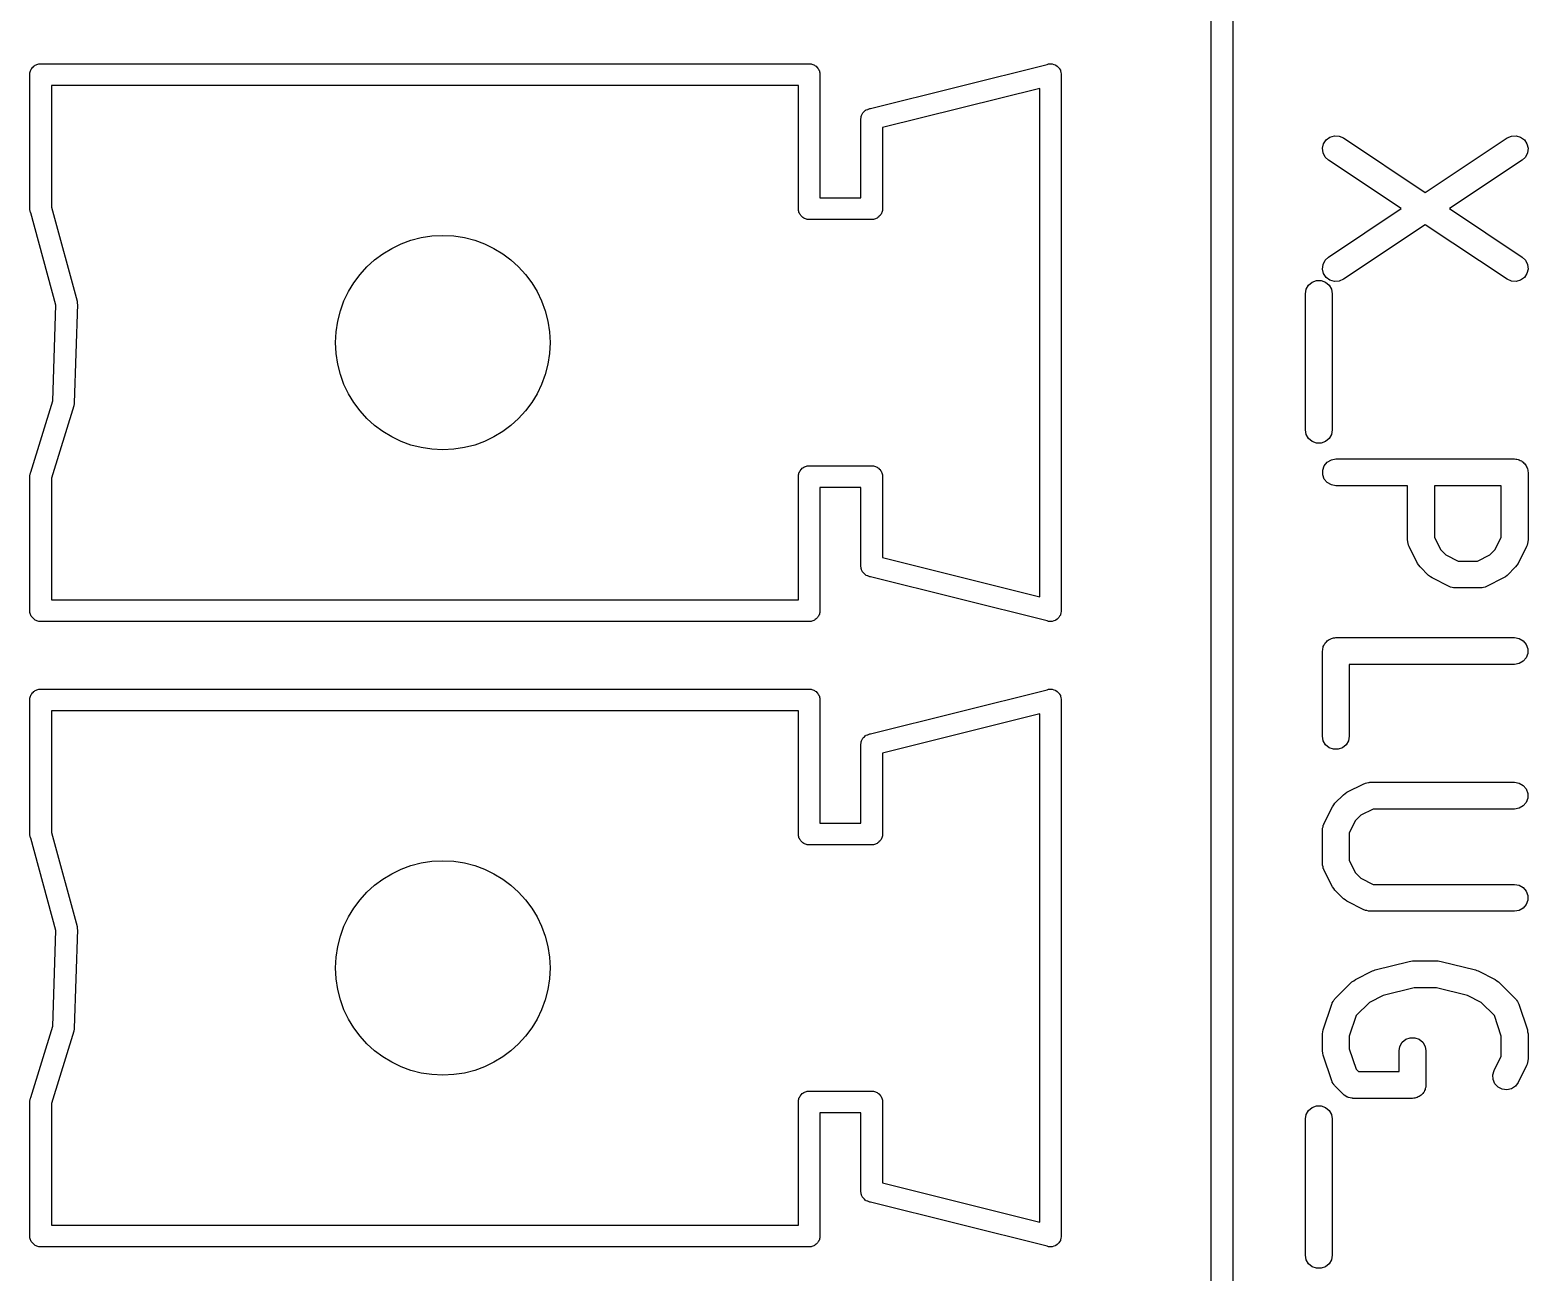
# Model space of a CAD drawing. Extents: x 84 to 159, y -171 to -32.
# Drawn here: x 89.26 to 97.64, y -57.41 to -50.46 of the extents above; entities that cross this region are included whole.
import ezdxf

# ---------------------------------------------------------------- set-up
doc = ezdxf.new("R2010")
doc.units = 0
doc.header["$MEASUREMENT"] = 0
doc.layers.add('BLACK', color=7, linetype='CONTINUOUS')

msp = doc.modelspace()

# ---------------------------------------------------------------- linework, layer by layer
at = {"layer": 'BLACK', "linetype": 'CONTINUOUS'}
for p, q in [((95.987, -42.6468), (95.987, -72.2772)), ((95.867, -72.212), (95.867, -42.712)), ((89.257, -50.7014), (89.2588, -50.6964)), ((89.257, -50.7068), (89.257, -50.7014)), ((89.257, -51.4672), (89.257, -50.7068)), ((89.2588, -50.6964), (89.2597, -50.6912)), ((89.2597, -50.6912), (89.2624, -50.6866)), ((89.2624, -50.6866), (89.2642, -50.6815)), ((89.2642, -50.6815), (89.2677, -50.6774)), ((89.2677, -50.6774), (89.2703, -50.6728)), ((89.2703, -50.6728), (89.2744, -50.6694)), ((89.2744, -50.6694), (89.2778, -50.6653)), ((89.2778, -50.6653), (89.2825, -50.6627)), ((89.2825, -50.6627), (89.2865, -50.6592)), ((89.2865, -50.6592), (89.2915, -50.6574)), ((89.2915, -50.6574), (89.2962, -50.6547)), ((89.2962, -50.6547), (89.3014, -50.6538)), ((89.3014, -50.6538), (89.3064, -50.652)), ((89.3064, -50.652), (89.3117, -50.652)), ((89.3117, -50.652), (89.3118, -50.652)), ((89.3118, -50.652), (93.6222, -50.652)), ((93.6222, -50.652), (93.6223, -50.652)), ((93.6223, -50.652), (93.6276, -50.652)), ((93.6276, -50.652), (93.6326, -50.6538)), ((93.6326, -50.6538), (93.6378, -50.6547)), ((93.6378, -50.6547), (93.6425, -50.6574)), ((93.6425, -50.6574), (93.6475, -50.6592)), ((93.6475, -50.6592), (93.6515, -50.6627)), ((93.6515, -50.6627), (93.6562, -50.6653)), ((93.6562, -50.6653), (93.6596, -50.6694)), ((93.6596, -50.6694), (93.6637, -50.6728)), ((93.6637, -50.6728), (93.6663, -50.6775)), ((93.6663, -50.6775), (93.6698, -50.6815)), ((93.6698, -50.6815), (93.6716, -50.6865)), ((93.6716, -50.6865), (93.6743, -50.6912)), ((93.6743, -50.6912), (93.6752, -50.6964)), ((93.6752, -50.6964), (93.677, -50.7014)), ((93.677, -50.7014), (93.677, -50.7067)), ((93.677, -50.7067), (93.677, -50.7068)), ((93.677, -50.7068), (93.677, -51.402)), ((93.9596, -50.902), (94.9494, -50.6546)), ((94.9494, -50.6546), (94.9564, -50.652)), ((94.9564, -50.652), (94.9649, -50.652)), ((94.9649, -50.652), (94.9733, -50.6514)), ((94.9733, -50.6514), (94.9754, -50.652)), ((94.9754, -50.652), (94.9776, -50.652)), ((94.9776, -50.652), (94.9855, -50.6549)), ((94.9855, -50.6549), (94.9937, -50.6572)), ((94.9937, -50.6572), (94.9954, -50.6585)), ((94.9954, -50.6585), (94.9975, -50.6592)), ((94.9975, -50.6592), (95.004, -50.6647)), ((95.004, -50.6647), (95.0108, -50.6697)), ((95.0108, -50.6697), (95.012, -50.6714)), ((95.012, -50.6714), (95.0137, -50.6728)), ((95.0137, -50.6728), (95.0179, -50.6802)), ((95.0179, -50.6802), (95.0226, -50.6872)), ((95.0226, -50.6872), (95.0232, -50.6893)), ((95.0232, -50.6893), (95.0243, -50.6912)), ((95.0243, -50.6912), (95.0257, -50.6995)), ((95.0257, -50.6995), (95.0278, -50.7077)), ((95.0278, -50.7077), (95.027, -50.7151)), ((89.377, -50.772), (89.377, -51.454)), ((93.557, -50.772), (89.377, -50.772)), ((93.557, -51.4514), (93.557, -50.772)), ((94.907, -50.7888), (94.027, -51.0088)), ((94.907, -53.6352), (94.907, -50.7888)), ((95.027, -50.7151), (95.027, -53.7089)), ((93.9062, -50.9663), (93.907, -50.9589)), ((93.907, -50.9568), (93.9075, -50.9537)), ((93.907, -50.9589), (93.907, -50.9568)), ((93.9075, -50.9537), (93.9084, -50.9452)), ((93.9084, -50.9452), (93.9094, -50.9433)), ((93.9094, -50.9433), (93.9098, -50.9412)), ((93.9098, -50.9412), (93.914, -50.9338)), ((93.914, -50.9338), (93.9177, -50.9262)), ((93.9177, -50.9262), (93.9192, -50.9247)), ((93.9192, -50.9247), (93.9203, -50.9228)), ((93.9203, -50.9228), (93.9268, -50.9174)), ((93.9268, -50.9174), (93.9329, -50.9115)), ((93.9329, -50.9115), (93.9349, -50.9106)), ((93.9349, -50.9106), (93.9365, -50.9092)), ((93.9365, -50.9092), (93.9445, -50.9063)), ((93.9445, -50.9063), (93.9474, -50.9051)), ((93.9474, -50.9051), (93.9494, -50.9045)), ((93.9494, -50.9045), (93.9564, -50.902)), ((93.9564, -50.902), (93.9596, -50.902)), ((93.907, -50.9694), (93.9062, -50.9663)), ((93.907, -51.402), (93.907, -50.9694)), ((94.027, -51.0088), (94.027, -51.4672)), ((96.4898, -51.1238), (96.4959, -51.0985)), ((96.4926, -51.1497), (96.4898, -51.1238)), ((96.4959, -51.0985), (96.5104, -51.0769)), ((96.5104, -51.0769), (96.5314, -51.0614)), ((96.5314, -51.0614), (96.5564, -51.0541)), ((96.5564, -51.0541), (96.5824, -51.0558)), ((96.5824, -51.0558), (96.6062, -51.0663)), ((96.6062, -51.0663), (97.0646, -51.3719)), ((97.0646, -51.3719), (97.523, -51.0663)), ((97.523, -51.0663), (97.5469, -51.0558)), ((97.5469, -51.0558), (97.5729, -51.0541)), ((97.5729, -51.0541), (97.5979, -51.0614)), ((97.5979, -51.0614), (97.6189, -51.0769)), ((97.6189, -51.0769), (97.6333, -51.0985)), ((97.6333, -51.0985), (97.6395, -51.1238)), ((97.6395, -51.1238), (97.6366, -51.1497)), ((96.5042, -51.1731), (96.4926, -51.1497)), ((96.523, -51.1911), (96.5042, -51.1731)), ((96.9294, -51.462), (96.523, -51.1911)), ((97.6062, -51.1911), (97.1998, -51.462)), ((97.6251, -51.1731), (97.6062, -51.1911)), ((97.6366, -51.1497), (97.6251, -51.1731)), ((89.2597, -51.4828), (89.257, -51.4672)), ((89.377, -51.454), (89.5203, -51.9792)), ((93.557, -51.4726), (93.557, -51.4514)), ((93.677, -51.402), (93.907, -51.402)), ((94.027, -51.4672), (94.027, -51.4673)), ((94.027, -51.4673), (94.027, -51.4726)), ((96.523, -51.7329), (96.9294, -51.462)), ((97.1998, -51.462), (97.6062, -51.7329)), ((89.2612, -51.4853), (89.2597, -51.4828)), ((89.4021, -52.0021), (89.2612, -51.4853)), ((93.5588, -51.4776), (93.557, -51.4726)), ((93.5597, -51.4828), (93.5588, -51.4776)), ((93.5624, -51.4874), (93.5597, -51.4828)), ((93.5642, -51.4925), (93.5624, -51.4874)), ((93.5677, -51.4965), (93.5642, -51.4925)), ((93.5703, -51.5012), (93.5677, -51.4965)), ((93.5744, -51.5046), (93.5703, -51.5012)), ((93.5778, -51.5087), (93.5744, -51.5046)), ((93.5825, -51.5113), (93.5778, -51.5087)), ((93.5865, -51.5148), (93.5825, -51.5113)), ((93.5915, -51.5166), (93.5865, -51.5148)), ((93.5962, -51.5193), (93.5915, -51.5166)), ((93.6014, -51.5202), (93.5962, -51.5193)), ((93.6064, -51.522), (93.6014, -51.5202)), ((93.6117, -51.522), (93.6064, -51.522)), ((93.6118, -51.522), (93.6117, -51.522)), ((93.9722, -51.522), (93.6118, -51.522)), ((93.9723, -51.522), (93.9722, -51.522)), ((93.9776, -51.522), (93.9723, -51.522)), ((93.9826, -51.5202), (93.9776, -51.522)), ((93.9878, -51.5193), (93.9826, -51.5202)), ((93.9925, -51.5166), (93.9878, -51.5193)), ((93.9975, -51.5148), (93.9925, -51.5166)), ((94.0015, -51.5113), (93.9975, -51.5148)), ((94.0062, -51.5087), (94.0015, -51.5113)), ((94.0096, -51.5046), (94.0062, -51.5087)), ((94.0137, -51.5012), (94.0096, -51.5046)), ((94.0163, -51.4965), (94.0137, -51.5012)), ((94.0198, -51.4925), (94.0163, -51.4965)), ((94.0216, -51.4875), (94.0198, -51.4925)), ((94.0243, -51.4828), (94.0216, -51.4875)), ((94.0252, -51.4776), (94.0243, -51.4828)), ((94.027, -51.4726), (94.0252, -51.4776)), ((97.0646, -51.5521), (96.6062, -51.8577)), ((97.523, -51.8577), (97.0646, -51.5521)), ((96.4898, -51.8002), (96.4926, -51.7743)), ((96.4959, -51.8255), (96.4898, -51.8002)), ((96.4926, -51.7743), (96.5042, -51.7509)), ((96.5042, -51.7509), (96.523, -51.7329)), ((97.6062, -51.7329), (97.6251, -51.7509)), ((97.6251, -51.7509), (97.6366, -51.7743)), ((97.6395, -51.8002), (97.6333, -51.8255)), ((97.6366, -51.7743), (97.6395, -51.8002)), ((96.4119, -51.89), (96.4319, -51.8732)), ((96.4319, -51.8732), (96.4564, -51.8643)), ((96.4564, -51.8643), (96.4824, -51.8643)), ((96.4824, -51.8643), (96.5069, -51.8732)), ((96.5104, -51.8471), (96.4959, -51.8255)), ((96.5069, -51.8732), (96.5268, -51.89)), ((96.5314, -51.8626), (96.5104, -51.8471)), ((96.5564, -51.8699), (96.5314, -51.8626)), ((96.5824, -51.8682), (96.5564, -51.8699)), ((96.6062, -51.8577), (96.5824, -51.8682)), ((97.5469, -51.8682), (97.523, -51.8577)), ((97.5729, -51.8699), (97.5469, -51.8682)), ((97.5979, -51.8626), (97.5729, -51.8699)), ((97.6189, -51.8471), (97.5979, -51.8626)), ((97.6333, -51.8255), (97.6189, -51.8471)), ((96.3944, -51.9382), (96.3989, -51.9125)), ((96.3944, -52.7001), (96.3944, -51.9382)), ((96.3989, -51.9125), (96.4119, -51.89)), ((96.5268, -51.89), (96.5399, -51.9125)), ((96.5399, -51.9125), (96.5444, -51.9382)), ((96.5444, -51.9382), (96.5444, -52.7001)), ((89.3849, -52.5373), (89.4021, -52.0021)), ((89.5223, -51.997), (89.5046, -52.5492)), ((89.5203, -51.9792), (89.522, -51.9885)), ((89.522, -51.9885), (89.5219, -51.9927)), ((89.5219, -51.9927), (89.5223, -51.997)), ((89.2617, -52.9377), (89.3849, -52.5373)), ((89.5035, -52.5585), (89.5024, -52.5616)), ((89.5046, -52.5492), (89.5035, -52.5585)), ((89.5019, -52.5649), (89.377, -52.9712)), ((89.5024, -52.5616), (89.5019, -52.5649)), ((96.3989, -52.7257), (96.3944, -52.7001)), ((96.4119, -52.7483), (96.3989, -52.7257)), ((96.5399, -52.7257), (96.5268, -52.7483)), ((96.5444, -52.7001), (96.5399, -52.7257)), ((96.4319, -52.765), (96.4119, -52.7483)), ((96.4564, -52.774), (96.4319, -52.765)), ((96.4824, -52.774), (96.4564, -52.774)), ((96.5069, -52.765), (96.4824, -52.774)), ((96.5268, -52.7483), (96.5069, -52.765)), ((96.4997, -52.9007), (96.5164, -52.8807)), ((96.5164, -52.8807), (96.539, -52.8677)), ((96.539, -52.8677), (96.5646, -52.8632)), ((96.5646, -52.8632), (97.5646, -52.8632)), ((97.5646, -52.8632), (97.5711, -52.8643)), ((97.5711, -52.8643), (97.5776, -52.8643)), ((97.5776, -52.8643), (97.5838, -52.8666)), ((97.5838, -52.8666), (97.5903, -52.8677)), ((97.5903, -52.8677), (97.596, -52.871)), ((97.596, -52.871), (97.6021, -52.8732)), ((97.6021, -52.8732), (97.6071, -52.8775)), ((97.6071, -52.8775), (97.6128, -52.8807)), ((97.6128, -52.8807), (97.617, -52.8858)), ((97.617, -52.8858), (97.6221, -52.89)), ((97.6221, -52.89), (97.6254, -52.8957)), ((89.257, -52.9568), (89.2597, -52.9412)), ((89.257, -53.7172), (89.257, -52.9568)), ((89.2597, -52.9412), (89.2617, -52.9377)), ((89.377, -52.9712), (89.377, -53.652)), ((93.557, -52.9514), (93.5588, -52.9464)), ((93.557, -52.9567), (93.557, -52.9514)), ((93.557, -52.9568), (93.557, -52.9567)), ((93.557, -53.652), (93.557, -52.9568)), ((93.5588, -52.9464), (93.5597, -52.9412)), ((93.5597, -52.9412), (93.5624, -52.9365)), ((93.5624, -52.9365), (93.5642, -52.9315)), ((93.5642, -52.9315), (93.5677, -52.9275)), ((93.5677, -52.9275), (93.5703, -52.9228)), ((93.5703, -52.9228), (93.5744, -52.9194)), ((93.5744, -52.9194), (93.5778, -52.9153)), ((93.5778, -52.9153), (93.5825, -52.9127)), ((93.5825, -52.9127), (93.5865, -52.9092)), ((93.5865, -52.9092), (93.5915, -52.9074)), ((93.5915, -52.9074), (93.5962, -52.9047)), ((93.5962, -52.9047), (93.6014, -52.9038)), ((93.6014, -52.9038), (93.6064, -52.902)), ((93.6064, -52.902), (93.6117, -52.902)), ((93.6117, -52.902), (93.6118, -52.902)), ((93.6118, -52.902), (93.9722, -52.902)), ((93.9722, -52.902), (93.9723, -52.902)), ((93.9723, -52.902), (93.9776, -52.902)), ((93.9776, -52.902), (93.9826, -52.9038)), ((93.9826, -52.9038), (93.9878, -52.9047)), ((93.9878, -52.9047), (93.9925, -52.9074)), ((93.9925, -52.9074), (93.9975, -52.9092)), ((93.9975, -52.9092), (94.0015, -52.9127)), ((94.0015, -52.9127), (94.0062, -52.9153)), ((94.0062, -52.9153), (94.0096, -52.9194)), ((94.0096, -52.9194), (94.0137, -52.9228)), ((94.0137, -52.9228), (94.0163, -52.9275)), ((94.0163, -52.9275), (94.0198, -52.9315)), ((94.0198, -52.9315), (94.0216, -52.9365)), ((94.0216, -52.9365), (94.0243, -52.9412)), ((94.0243, -52.9412), (94.0252, -52.9464)), ((94.0252, -52.9464), (94.027, -52.9514)), ((94.027, -52.9514), (94.027, -52.9567)), ((94.027, -52.9567), (94.027, -52.9568)), ((94.027, -52.9568), (94.027, -53.4152)), ((96.4908, -52.9252), (96.4997, -52.9007)), ((96.4908, -52.9512), (96.4908, -52.9252)), ((96.4997, -52.9757), (96.4908, -52.9512)), ((96.5164, -52.9956), (96.4997, -52.9757)), ((97.6254, -52.8957), (97.6296, -52.9007)), ((97.6296, -52.9007), (97.6318, -52.9069)), ((97.6318, -52.9069), (97.6351, -52.9125)), ((97.6351, -52.9125), (97.6362, -52.919)), ((97.6362, -52.919), (97.6385, -52.9252)), ((97.6385, -52.9252), (97.6385, -52.9317)), ((97.6385, -52.9317), (97.6396, -52.9382)), ((97.6396, -52.9382), (97.6396, -53.3191)), ((93.907, -53.022), (93.677, -53.022)), ((93.677, -53.022), (93.677, -53.7172)), ((93.907, -53.4546), (93.907, -53.022)), ((96.539, -53.0087), (96.5164, -52.9956)), ((96.5646, -53.0132), (96.539, -53.0087)), ((96.9658, -53.0132), (96.5646, -53.0132)), ((96.9658, -53.3191), (96.9658, -53.0132)), ((97.1158, -53.0132), (97.1158, -53.3014)), ((97.4896, -53.0132), (97.1158, -53.0132)), ((97.4896, -53.3014), (97.4896, -53.0132)), ((97.1158, -53.3014), (97.1501, -53.37)), ((97.4554, -53.37), (97.4896, -53.3014)), ((96.9666, -53.3234), (96.9658, -53.3191)), ((96.9663, -53.3277), (96.9666, -53.3234)), ((96.9688, -53.3361), (96.9663, -53.3277)), ((96.9703, -53.3448), (96.9688, -53.3361)), ((96.9725, -53.3485), (96.9703, -53.3448)), ((96.9737, -53.3527), (96.9725, -53.3485)), ((97.0213, -53.4479), (96.9737, -53.3527)), ((97.1501, -53.37), (97.1805, -53.4004)), ((97.425, -53.4004), (97.4554, -53.37)), ((97.6317, -53.3527), (97.5841, -53.4479)), ((97.6329, -53.3485), (97.6317, -53.3527)), ((97.6351, -53.3448), (97.6329, -53.3485)), ((97.6366, -53.3361), (97.6351, -53.3448)), ((97.6391, -53.3277), (97.6366, -53.3361)), ((97.6396, -53.3191), (97.6389, -53.3234)), ((97.6389, -53.3234), (97.6391, -53.3277)), ((93.9062, -53.4577), (93.907, -53.4546)), ((93.907, -53.4651), (93.9062, -53.4577)), ((93.907, -53.4672), (93.907, -53.4651)), ((93.9075, -53.4703), (93.907, -53.4672)), ((93.9084, -53.4788), (93.9075, -53.4703)), ((93.9094, -53.4807), (93.9084, -53.4788)), ((93.9097, -53.4828), (93.9094, -53.4807)), ((94.027, -53.4152), (94.907, -53.6352)), ((97.0285, -53.4576), (97.0213, -53.4479)), ((97.0354, -53.4674), (97.0285, -53.4576)), ((97.083, -53.515), (97.0354, -53.4674)), ((97.1805, -53.4004), (97.249, -53.4346)), ((97.249, -53.4346), (97.3564, -53.4346)), ((97.3564, -53.4346), (97.425, -53.4004)), ((97.57, -53.4674), (97.5224, -53.515)), ((97.5769, -53.4576), (97.57, -53.4674)), ((97.5841, -53.4479), (97.5769, -53.4576)), ((93.914, -53.4902), (93.9097, -53.4828)), ((93.9177, -53.4978), (93.914, -53.4902)), ((93.9192, -53.4993), (93.9177, -53.4978)), ((93.9203, -53.5012), (93.9192, -53.4993)), ((93.9268, -53.5066), (93.9203, -53.5012)), ((93.9329, -53.5125), (93.9268, -53.5066)), ((93.9349, -53.5134), (93.9329, -53.5125)), ((93.9365, -53.5148), (93.9349, -53.5134)), ((93.9445, -53.5177), (93.9365, -53.5148)), ((93.9474, -53.5189), (93.9445, -53.5177)), ((93.9494, -53.5195), (93.9474, -53.5189)), ((93.9564, -53.522), (93.9494, -53.5195)), ((93.9596, -53.522), (93.9564, -53.522)), ((94.9494, -53.7695), (93.9596, -53.522)), ((97.0929, -53.5219), (97.083, -53.515)), ((97.1025, -53.5291), (97.0929, -53.5219)), ((97.1977, -53.5767), (97.1025, -53.5291)), ((97.5029, -53.5291), (97.4077, -53.5767)), ((97.5126, -53.5219), (97.5029, -53.5291)), ((97.5224, -53.515), (97.5126, -53.5219)), ((97.2019, -53.5779), (97.1977, -53.5767)), ((97.2056, -53.5801), (97.2019, -53.5779)), ((97.2143, -53.5816), (97.2056, -53.5801)), ((97.2227, -53.5841), (97.2143, -53.5816)), ((97.227, -53.5839), (97.2227, -53.5841)), ((97.2313, -53.5846), (97.227, -53.5839)), ((97.3741, -53.5846), (97.2313, -53.5846)), ((97.3784, -53.5839), (97.3741, -53.5846)), ((97.3827, -53.5841), (97.3784, -53.5839)), ((97.3911, -53.5816), (97.3827, -53.5841)), ((97.3998, -53.5801), (97.3911, -53.5816)), ((97.4035, -53.5779), (97.3998, -53.5801)), ((97.4077, -53.5767), (97.4035, -53.5779)), ((89.257, -53.7173), (89.257, -53.7172)), ((89.257, -53.7226), (89.257, -53.7173)), ((89.2588, -53.7276), (89.257, -53.7226)), ((89.2597, -53.7328), (89.2588, -53.7276)), ((89.377, -53.652), (93.557, -53.652)), ((93.6752, -53.7276), (93.6743, -53.7328)), ((93.677, -53.7226), (93.6752, -53.7276)), ((93.677, -53.7172), (93.677, -53.7173)), ((93.677, -53.7173), (93.677, -53.7226)), ((95.0257, -53.7245), (95.0243, -53.7328)), ((95.0278, -53.7163), (95.0257, -53.7245)), ((95.027, -53.7089), (95.0278, -53.7163)), ((89.2624, -53.7375), (89.2597, -53.7328)), ((89.2642, -53.7425), (89.2624, -53.7375)), ((89.2677, -53.7465), (89.2642, -53.7425)), ((89.2703, -53.7512), (89.2677, -53.7465)), ((89.2744, -53.7546), (89.2703, -53.7512)), ((89.2778, -53.7587), (89.2744, -53.7546)), ((89.2825, -53.7613), (89.2778, -53.7587)), ((89.2865, -53.7648), (89.2825, -53.7613)), ((89.2915, -53.7666), (89.2865, -53.7648)), ((89.2962, -53.7693), (89.2915, -53.7666)), ((89.3014, -53.7702), (89.2962, -53.7693)), ((89.3064, -53.772), (89.3014, -53.7702)), ((89.3117, -53.772), (89.3064, -53.772)), ((89.3118, -53.772), (89.3117, -53.772)), ((93.6222, -53.772), (89.3118, -53.772)), ((93.6223, -53.772), (93.6222, -53.772)), ((93.6276, -53.772), (93.6223, -53.772)), ((93.6326, -53.7702), (93.6276, -53.772)), ((93.6378, -53.7693), (93.6326, -53.7702)), ((93.6425, -53.7666), (93.6378, -53.7693)), ((93.6475, -53.7648), (93.6425, -53.7666)), ((93.6515, -53.7613), (93.6475, -53.7648)), ((93.6562, -53.7587), (93.6515, -53.7613)), ((93.6596, -53.7546), (93.6562, -53.7587)), ((93.6637, -53.7512), (93.6596, -53.7546)), ((93.6663, -53.7465), (93.6637, -53.7512)), ((93.6698, -53.7425), (93.6663, -53.7465)), ((93.6716, -53.7375), (93.6698, -53.7425)), ((93.6743, -53.7328), (93.6716, -53.7375)), ((94.9564, -53.772), (94.9494, -53.7695)), ((94.9649, -53.772), (94.9564, -53.772)), ((94.9733, -53.7726), (94.9649, -53.772)), ((94.9754, -53.772), (94.9733, -53.7726)), ((94.9776, -53.772), (94.9754, -53.772)), ((94.9855, -53.7691), (94.9776, -53.772)), ((94.9937, -53.7668), (94.9855, -53.7691)), ((94.9954, -53.7655), (94.9937, -53.7668)), ((94.9975, -53.7648), (94.9954, -53.7655)), ((95.004, -53.7593), (94.9975, -53.7648)), ((95.0108, -53.7543), (95.004, -53.7593)), ((95.012, -53.7526), (95.0108, -53.7543)), ((95.0137, -53.7512), (95.012, -53.7526)), ((95.0179, -53.7438), (95.0137, -53.7512)), ((95.0226, -53.7368), (95.0179, -53.7438)), ((95.0232, -53.7347), (95.0226, -53.7368)), ((95.0243, -53.7328), (95.0232, -53.7347)), ((96.4997, -53.9007), (96.5039, -53.8957)), ((96.5039, -53.8957), (96.5072, -53.89)), ((96.5072, -53.89), (96.5122, -53.8858)), ((96.5122, -53.8858), (96.5164, -53.8807)), ((96.5164, -53.8807), (96.5221, -53.8775)), ((96.5221, -53.8775), (96.5271, -53.8732)), ((96.5271, -53.8732), (96.5333, -53.871)), ((96.5333, -53.871), (96.539, -53.8677)), ((96.539, -53.8677), (96.5454, -53.8666)), ((96.5454, -53.8666), (96.5516, -53.8643)), ((96.5516, -53.8643), (96.5582, -53.8643)), ((96.5582, -53.8643), (96.5646, -53.8632)), ((96.5646, -53.8632), (97.5646, -53.8632)), ((97.5646, -53.8632), (97.5903, -53.8677)), ((97.5903, -53.8677), (97.6128, -53.8807)), ((97.6128, -53.8807), (97.6296, -53.9007)), ((96.4896, -53.9382), (96.4908, -53.9317)), ((96.4896, -54.4144), (96.4896, -53.9382)), ((96.4908, -53.9252), (96.493, -53.919)), ((96.4908, -53.9317), (96.4908, -53.9252)), ((96.493, -53.919), (96.4941, -53.9125)), ((96.4941, -53.9125), (96.4974, -53.9069)), ((96.4974, -53.9069), (96.4997, -53.9007)), ((97.6296, -53.9757), (97.6128, -53.9956)), ((97.6296, -53.9007), (97.6385, -53.9252)), ((97.6385, -53.9512), (97.6296, -53.9757)), ((97.6385, -53.9252), (97.6385, -53.9512)), ((97.5646, -54.0132), (96.6396, -54.0132)), ((96.6396, -54.0132), (96.6396, -54.4144)), ((97.5903, -54.0087), (97.5646, -54.0132)), ((97.6128, -53.9956), (97.5903, -54.0087)), ((94.9649, -54.152), (94.9733, -54.1514)), ((94.9733, -54.1514), (94.9754, -54.152)), ((89.257, -54.2014), (89.2588, -54.1964)), ((89.257, -54.2068), (89.257, -54.2014)), ((89.257, -54.9672), (89.257, -54.2068)), ((89.2588, -54.1964), (89.2597, -54.1912)), ((89.2597, -54.1912), (89.2624, -54.1866)), ((89.2624, -54.1866), (89.2642, -54.1815)), ((89.2642, -54.1815), (89.2677, -54.1774)), ((89.2677, -54.1774), (89.2703, -54.1728)), ((89.2703, -54.1728), (89.2744, -54.1694)), ((89.2744, -54.1694), (89.2778, -54.1653)), ((89.2778, -54.1653), (89.2825, -54.1627)), ((89.2825, -54.1627), (89.2865, -54.1592)), ((89.2865, -54.1592), (89.2915, -54.1574)), ((89.2915, -54.1574), (89.2962, -54.1547)), ((89.2962, -54.1547), (89.3014, -54.1538)), ((89.3014, -54.1538), (89.3064, -54.152)), ((89.3064, -54.152), (89.3117, -54.152)), ((89.3117, -54.152), (89.3118, -54.152)), ((89.3118, -54.152), (93.6222, -54.152)), ((93.6222, -54.152), (93.6223, -54.152)), ((93.6223, -54.152), (93.6276, -54.152)), ((93.6276, -54.152), (93.6326, -54.1538)), ((93.6326, -54.1538), (93.6378, -54.1547)), ((93.6378, -54.1547), (93.6425, -54.1574)), ((93.6425, -54.1574), (93.6475, -54.1592)), ((93.6475, -54.1592), (93.6515, -54.1627)), ((93.6515, -54.1627), (93.6562, -54.1653)), ((93.6562, -54.1653), (93.6596, -54.1694)), ((93.6596, -54.1694), (93.6637, -54.1728)), ((93.6637, -54.1728), (93.6663, -54.1775)), ((93.6663, -54.1775), (93.6698, -54.1815)), ((93.6698, -54.1815), (93.6716, -54.1865)), ((93.6716, -54.1865), (93.6743, -54.1912)), ((93.6743, -54.1912), (93.6752, -54.1964)), ((93.6752, -54.1964), (93.677, -54.2014)), ((93.677, -54.2014), (93.677, -54.2067)), ((93.677, -54.2067), (93.677, -54.2068)), ((93.677, -54.2068), (93.677, -54.902)), ((93.9596, -54.402), (94.9494, -54.1546)), ((94.9494, -54.1546), (94.9564, -54.152)), ((94.9564, -54.152), (94.9649, -54.152)), ((94.9754, -54.152), (94.9776, -54.152)), ((94.9776, -54.152), (94.9855, -54.1549)), ((94.9855, -54.1549), (94.9937, -54.1572)), ((94.9937, -54.1572), (94.9954, -54.1585)), ((94.9954, -54.1585), (94.9975, -54.1592)), ((94.9975, -54.1592), (95.004, -54.1647)), ((95.004, -54.1647), (95.0108, -54.1697)), ((95.0108, -54.1697), (95.012, -54.1714)), ((95.012, -54.1714), (95.0137, -54.1728)), ((95.0137, -54.1728), (95.0179, -54.1802)), ((95.0179, -54.1802), (95.0226, -54.1872)), ((95.0226, -54.1872), (95.0232, -54.1893)), ((95.0232, -54.1893), (95.0243, -54.1912)), ((95.0243, -54.1912), (95.0257, -54.1995)), ((95.0257, -54.1995), (95.0278, -54.2077)), ((95.0278, -54.2077), (95.027, -54.2151)), ((95.027, -54.2151), (95.027, -57.2089)), ((89.377, -54.272), (89.377, -54.954)), ((93.557, -54.272), (89.377, -54.272)), ((93.557, -54.9514), (93.557, -54.272)), ((94.907, -54.2888), (94.027, -54.5088)), ((94.907, -57.1352), (94.907, -54.2888)), ((93.9494, -54.4045), (93.9564, -54.402)), ((93.9564, -54.402), (93.9596, -54.402)), ((93.9062, -54.4663), (93.907, -54.4589)), ((93.907, -54.4694), (93.9062, -54.4663)), ((93.907, -54.4568), (93.9075, -54.4537)), ((93.907, -54.4589), (93.907, -54.4568)), ((93.907, -54.902), (93.907, -54.4694)), ((93.9075, -54.4537), (93.9084, -54.4452)), ((93.9084, -54.4452), (93.9094, -54.4433)), ((93.9094, -54.4433), (93.9098, -54.4412)), ((93.9098, -54.4412), (93.914, -54.4338)), ((93.914, -54.4338), (93.9177, -54.4262)), ((93.9177, -54.4262), (93.9192, -54.4247)), ((93.9192, -54.4247), (93.9203, -54.4228)), ((93.9203, -54.4228), (93.9268, -54.4174)), ((93.9268, -54.4174), (93.9329, -54.4115)), ((93.9329, -54.4115), (93.9349, -54.4106)), ((93.9349, -54.4106), (93.9365, -54.4092)), ((93.9365, -54.4092), (93.9445, -54.4063)), ((93.9445, -54.4063), (93.9474, -54.4051)), ((93.9474, -54.4051), (93.9494, -54.4045)), ((96.4941, -54.44), (96.4896, -54.4144)), ((96.5072, -54.4626), (96.4941, -54.44)), ((96.5271, -54.4793), (96.5072, -54.4626)), ((96.5516, -54.4882), (96.5271, -54.4793)), ((96.6021, -54.4793), (96.5776, -54.4882)), ((96.6221, -54.4626), (96.6021, -54.4793)), ((96.6351, -54.44), (96.6221, -54.4626)), ((96.6396, -54.4144), (96.6351, -54.44)), ((94.027, -54.5088), (94.027, -54.9672)), ((96.5776, -54.4882), (96.5516, -54.4882)), ((96.6068, -54.7423), (96.6167, -54.7354)), ((96.6167, -54.7354), (96.6263, -54.7283)), ((96.6263, -54.7283), (96.7216, -54.6806)), ((96.7216, -54.6806), (96.7257, -54.6794)), ((96.7257, -54.6794), (96.7294, -54.6772)), ((96.7294, -54.6772), (96.7381, -54.6757)), ((96.7381, -54.6757), (96.7465, -54.6732)), ((96.7465, -54.6732), (96.7508, -54.6735)), ((96.7508, -54.6735), (96.7551, -54.6727)), ((96.7551, -54.6727), (97.5646, -54.6727)), ((97.5646, -54.6727), (97.5903, -54.6772)), ((97.5903, -54.6772), (97.6128, -54.6903)), ((97.6128, -54.6903), (97.6296, -54.7102)), ((97.6296, -54.7102), (97.6385, -54.7347)), ((97.6385, -54.7347), (97.6385, -54.7607)), ((96.4975, -54.9046), (96.5452, -54.8094)), ((96.5452, -54.8094), (96.5523, -54.7998)), ((96.5523, -54.7998), (96.5592, -54.7899)), ((96.5592, -54.7899), (96.6068, -54.7423)), ((97.5903, -54.8182), (97.5646, -54.8227)), ((97.6128, -54.8052), (97.5903, -54.8182)), ((97.6296, -54.7852), (97.6128, -54.8052)), ((97.6385, -54.7607), (97.6296, -54.7852)), ((93.677, -54.902), (93.907, -54.902)), ((96.4963, -54.9088), (96.4975, -54.9046)), ((96.6739, -54.8874), (96.6396, -54.9559)), ((96.7043, -54.857), (96.6739, -54.8874)), ((96.7728, -54.8227), (96.7043, -54.857)), ((97.5646, -54.8227), (96.7728, -54.8227)), ((89.2597, -54.9828), (89.257, -54.9672)), ((89.2612, -54.9853), (89.2597, -54.9828)), ((89.4021, -55.5021), (89.2612, -54.9853)), ((89.377, -54.954), (89.5203, -55.4792)), ((93.557, -54.9726), (93.557, -54.9514)), ((93.5588, -54.9776), (93.557, -54.9726)), ((93.5597, -54.9828), (93.5588, -54.9776)), ((93.5624, -54.9874), (93.5597, -54.9828)), ((93.5642, -54.9925), (93.5624, -54.9874)), ((94.0216, -54.9875), (94.0198, -54.9925)), ((94.0243, -54.9828), (94.0216, -54.9875)), ((94.0252, -54.9776), (94.0243, -54.9828)), ((94.027, -54.9726), (94.0252, -54.9776)), ((94.027, -54.9672), (94.027, -54.9673)), ((94.027, -54.9673), (94.027, -54.9726)), ((96.4896, -54.9382), (96.4904, -54.9339)), ((96.4896, -55.1287), (96.4896, -54.9382)), ((96.4901, -54.9296), (96.4926, -54.9212)), ((96.4904, -54.9339), (96.4901, -54.9296)), ((96.4926, -54.9212), (96.4941, -54.9125)), ((96.4941, -54.9125), (96.4963, -54.9088)), ((96.6396, -54.9559), (96.6396, -55.111)), ((93.5677, -54.9965), (93.5642, -54.9925)), ((93.5703, -55.0012), (93.5677, -54.9965)), ((93.5744, -55.0046), (93.5703, -55.0012)), ((93.5778, -55.0087), (93.5744, -55.0046)), ((93.5825, -55.0113), (93.5778, -55.0087)), ((93.5865, -55.0148), (93.5825, -55.0113)), ((93.5915, -55.0166), (93.5865, -55.0148)), ((93.5962, -55.0193), (93.5915, -55.0166)), ((93.6014, -55.0202), (93.5962, -55.0193)), ((93.6064, -55.022), (93.6014, -55.0202)), ((93.6117, -55.022), (93.6064, -55.022)), ((93.6118, -55.022), (93.6117, -55.022)), ((93.9722, -55.022), (93.6118, -55.022)), ((93.9723, -55.022), (93.9722, -55.022)), ((93.9776, -55.022), (93.9723, -55.022)), ((93.9826, -55.0202), (93.9776, -55.022)), ((93.9878, -55.0193), (93.9826, -55.0202)), ((93.9925, -55.0166), (93.9878, -55.0193)), ((93.9975, -55.0148), (93.9925, -55.0166)), ((94.0015, -55.0113), (93.9975, -55.0148)), ((94.0062, -55.0087), (94.0015, -55.0113)), ((94.0096, -55.0046), (94.0062, -55.0087)), ((94.0137, -55.0012), (94.0096, -55.0046)), ((94.0163, -54.9965), (94.0137, -55.0012)), ((94.0198, -54.9925), (94.0163, -54.9965)), ((96.4904, -55.1329), (96.4896, -55.1287)), ((96.4901, -55.1372), (96.4904, -55.1329)), ((96.4926, -55.1457), (96.4901, -55.1372)), ((96.4941, -55.1543), (96.4926, -55.1457)), ((96.4963, -55.1581), (96.4941, -55.1543)), ((96.6396, -55.111), (96.6739, -55.1795)), ((96.4975, -55.1622), (96.4963, -55.1581)), ((96.5452, -55.2574), (96.4975, -55.1622)), ((96.6739, -55.1795), (96.7043, -55.2099)), ((96.7043, -55.2099), (96.7728, -55.2441)), ((96.5523, -55.2671), (96.5452, -55.2574)), ((96.5592, -55.2769), (96.5523, -55.2671)), ((96.6068, -55.3246), (96.5592, -55.2769)), ((96.6167, -55.3314), (96.6068, -55.3246)), ((96.7728, -55.2441), (97.5646, -55.2441)), ((97.5646, -55.2441), (97.5903, -55.2487)), ((97.5903, -55.2487), (97.6128, -55.2617)), ((97.6128, -55.2617), (97.6296, -55.2816)), ((97.6296, -55.2816), (97.6385, -55.3061)), ((97.6385, -55.3061), (97.6385, -55.3322)), ((96.6263, -55.3386), (96.6167, -55.3314)), ((96.7216, -55.3862), (96.6263, -55.3386)), ((96.7257, -55.3875), (96.7216, -55.3862)), ((96.7294, -55.3896), (96.7257, -55.3875)), ((96.7381, -55.3911), (96.7294, -55.3896)), ((96.7465, -55.3937), (96.7381, -55.3911)), ((96.7508, -55.3934), (96.7465, -55.3937)), ((96.7551, -55.3941), (96.7508, -55.3934)), ((97.5646, -55.3941), (96.7551, -55.3941)), ((97.5903, -55.3896), (97.5646, -55.3941)), ((97.6128, -55.3766), (97.5903, -55.3896)), ((97.6296, -55.3566), (97.6128, -55.3766)), ((97.6385, -55.3322), (97.6296, -55.3566)), ((89.5203, -55.4792), (89.522, -55.4885)), ((89.522, -55.4885), (89.5219, -55.4927)), ((89.5219, -55.4927), (89.5223, -55.497)), ((89.3849, -56.0373), (89.4021, -55.5021)), ((89.5223, -55.497), (89.5046, -56.0492)), ((96.6739, -55.7759), (96.7692, -55.7283)), ((96.7692, -55.7283), (96.777, -55.7259)), ((96.777, -55.7259), (96.7845, -55.7226)), ((96.7845, -55.7226), (96.975, -55.675)), ((96.975, -55.675), (96.9842, -55.6743)), ((96.9842, -55.6743), (96.9932, -55.6727)), ((96.9932, -55.6727), (97.136, -55.6727)), ((97.136, -55.6727), (97.1451, -55.6743)), ((97.1451, -55.6743), (97.1542, -55.675)), ((97.1542, -55.675), (97.3447, -55.7226)), ((97.3447, -55.7226), (97.3522, -55.7259)), ((97.3522, -55.7259), (97.3601, -55.7283)), ((97.3601, -55.7283), (97.4553, -55.7759)), ((96.5592, -55.8852), (96.6544, -55.7899)), ((96.6544, -55.7899), (96.6643, -55.783)), ((96.6643, -55.783), (96.6739, -55.7759)), ((97.0024, -55.8227), (96.8289, -55.8661)), ((97.1268, -55.8227), (97.0024, -55.8227)), ((97.3003, -55.8661), (97.1268, -55.8227)), ((97.4553, -55.7759), (97.4649, -55.783)), ((97.4649, -55.783), (97.4748, -55.7899)), ((97.4748, -55.7899), (97.57, -55.8852)), ((96.5411, -55.9145), (96.5431, -55.9107)), ((96.5431, -55.9107), (96.5443, -55.9065)), ((96.5443, -55.9065), (96.5493, -55.8993)), ((96.5493, -55.8993), (96.5535, -55.8916)), ((96.5535, -55.8916), (96.5567, -55.8887)), ((96.5567, -55.8887), (96.5592, -55.8852)), ((96.7519, -55.9046), (96.6778, -55.9787)), ((96.8289, -55.8661), (96.7519, -55.9046)), ((97.3773, -55.9046), (97.3003, -55.8661)), ((97.4514, -55.9787), (97.3773, -55.9046)), ((97.57, -55.8852), (97.5725, -55.8887)), ((97.5725, -55.8887), (97.5757, -55.8916)), ((97.5757, -55.8916), (97.5799, -55.8993)), ((97.5799, -55.8993), (97.585, -55.9065)), ((97.585, -55.9065), (97.5861, -55.9107)), ((97.5861, -55.9107), (97.5882, -55.9145)), ((96.4935, -56.0573), (96.5411, -55.9145)), ((96.6778, -55.9787), (96.6396, -56.0932)), ((97.4896, -56.0932), (97.4514, -55.9787)), ((97.5882, -55.9145), (97.6358, -56.0573)), ((89.2617, -56.4377), (89.3849, -56.0373)), ((89.5019, -56.0649), (89.377, -56.4712)), ((89.5024, -56.0616), (89.5019, -56.0649)), ((89.5035, -56.0585), (89.5024, -56.0616)), ((89.5046, -56.0492), (89.5035, -56.0585)), ((96.4896, -56.081), (96.4917, -56.0692)), ((96.4917, -56.0692), (96.4935, -56.0573)), ((97.6358, -56.0573), (97.6375, -56.0692)), ((97.6375, -56.0692), (97.6396, -56.081)), ((96.4896, -56.1763), (96.4896, -56.081)), ((96.6396, -56.0932), (96.6396, -56.1641)), ((96.9182, -56.1763), (96.9227, -56.1506)), ((96.9227, -56.1506), (96.9357, -56.1281)), ((96.9357, -56.1281), (96.9557, -56.1113)), ((96.9557, -56.1113), (96.9802, -56.1024)), ((96.9802, -56.1024), (97.0062, -56.1024)), ((97.0062, -56.1024), (97.0307, -56.1113)), ((97.0307, -56.1113), (97.0506, -56.1281)), ((97.0506, -56.1281), (97.0637, -56.1506)), ((97.0637, -56.1506), (97.0682, -56.1763)), ((97.4896, -56.2062), (97.4896, -56.0932)), ((97.6396, -56.081), (97.6396, -56.2239)), ((96.4917, -56.1881), (96.4896, -56.1763)), ((96.4935, -56.2), (96.4917, -56.1881)), ((96.5411, -56.3429), (96.4935, -56.2)), ((96.6396, -56.1641), (96.6778, -56.2786)), ((96.9182, -56.2918), (96.9182, -56.1763)), ((97.0682, -56.1763), (97.0682, -56.3668)), ((97.4499, -56.2856), (97.4896, -56.2062)), ((97.6366, -56.2409), (97.6351, -56.2496)), ((97.6391, -56.2325), (97.6366, -56.2409)), ((97.6396, -56.2239), (97.6389, -56.2282)), ((97.6389, -56.2282), (97.6391, -56.2325)), ((96.6778, -56.2786), (96.6909, -56.2918)), ((96.6909, -56.2918), (96.9182, -56.2918)), ((97.4425, -56.3106), (97.4499, -56.2856)), ((97.4441, -56.3366), (97.4425, -56.3106)), ((97.6317, -56.2574), (97.5841, -56.3527)), ((97.6329, -56.2533), (97.6317, -56.2574)), ((97.6351, -56.2496), (97.6329, -56.2533)), ((93.5778, -56.4153), (93.5825, -56.4127)), ((93.5825, -56.4127), (93.5865, -56.4092)), ((93.5865, -56.4092), (93.5915, -56.4074)), ((93.5915, -56.4074), (93.5962, -56.4047)), ((93.5962, -56.4047), (93.6014, -56.4038)), ((93.6014, -56.4038), (93.6064, -56.402)), ((93.6064, -56.402), (93.6117, -56.402)), ((93.6117, -56.402), (93.6118, -56.402)), ((93.6118, -56.402), (93.9722, -56.402)), ((93.9722, -56.402), (93.9723, -56.402)), ((93.9723, -56.402), (93.9776, -56.402)), ((93.9776, -56.402), (93.9826, -56.4038)), ((93.9826, -56.4038), (93.9878, -56.4047)), ((93.9878, -56.4047), (93.9925, -56.4074)), ((93.9925, -56.4074), (93.9975, -56.4092)), ((93.9975, -56.4092), (94.0015, -56.4127)), ((94.0015, -56.4127), (94.0062, -56.4153)), ((96.5431, -56.3467), (96.5411, -56.3429)), ((96.5443, -56.3508), (96.5431, -56.3467)), ((96.5493, -56.358), (96.5443, -56.3508)), ((96.5535, -56.3658), (96.5493, -56.358)), ((96.5567, -56.3686), (96.5535, -56.3658)), ((96.5592, -56.3722), (96.5567, -56.3686)), ((96.6068, -56.4198), (96.5592, -56.3722)), ((97.0539, -56.4093), (97.0506, -56.415)), ((97.0581, -56.4043), (97.0539, -56.4093)), ((97.0604, -56.3981), (97.0581, -56.4043)), ((97.0637, -56.3924), (97.0604, -56.3981)), ((97.0648, -56.386), (97.0637, -56.3924)), ((97.0671, -56.3798), (97.0648, -56.386)), ((97.0682, -56.3668), (97.0671, -56.3732)), ((97.0671, -56.3732), (97.0671, -56.3798)), ((97.4544, -56.3605), (97.4441, -56.3366)), ((97.4723, -56.3794), (97.4544, -56.3605)), ((97.4956, -56.391), (97.4723, -56.3794)), ((97.5215, -56.394), (97.4956, -56.391)), ((97.5468, -56.388), (97.5215, -56.394)), ((97.5686, -56.3736), (97.5468, -56.388)), ((97.5841, -56.3527), (97.5686, -56.3736)), ((89.257, -56.4568), (89.2597, -56.4412)), ((89.257, -57.2172), (89.257, -56.4568)), ((89.2597, -56.4412), (89.2617, -56.4377)), ((89.377, -56.4712), (89.377, -57.152)), ((93.557, -56.4514), (93.5588, -56.4464)), ((93.557, -56.4567), (93.557, -56.4514)), ((93.557, -56.4568), (93.557, -56.4567)), ((93.557, -57.152), (93.557, -56.4568)), ((93.5588, -56.4464), (93.5597, -56.4412)), ((93.5597, -56.4412), (93.5624, -56.4365)), ((93.5624, -56.4365), (93.5642, -56.4315)), ((93.5642, -56.4315), (93.5677, -56.4275)), ((93.5677, -56.4275), (93.5703, -56.4228)), ((93.5703, -56.4228), (93.5744, -56.4194)), ((93.5744, -56.4194), (93.5778, -56.4153)), ((94.0062, -56.4153), (94.0096, -56.4194)), ((94.0096, -56.4194), (94.0137, -56.4228)), ((94.0137, -56.4228), (94.0163, -56.4275)), ((94.0163, -56.4275), (94.0198, -56.4315)), ((94.0198, -56.4315), (94.0216, -56.4365)), ((94.0216, -56.4365), (94.0243, -56.4412)), ((94.0243, -56.4412), (94.0252, -56.4464)), ((94.0252, -56.4464), (94.027, -56.4514)), ((94.027, -56.4514), (94.027, -56.4567)), ((94.027, -56.4567), (94.027, -56.4568)), ((94.027, -56.4568), (94.027, -56.9152)), ((96.4119, -56.509), (96.4319, -56.4923)), ((96.4319, -56.4923), (96.4564, -56.4834)), ((96.4564, -56.4834), (96.4824, -56.4834)), ((96.4824, -56.4834), (96.5069, -56.4923)), ((96.5069, -56.4923), (96.5268, -56.509)), ((96.6095, -56.4217), (96.6068, -56.4198)), ((96.6116, -56.4242), (96.6095, -56.4217)), ((96.6201, -56.4291), (96.6116, -56.4242)), ((96.6282, -56.4347), (96.6201, -56.4291)), ((96.6313, -56.4356), (96.6282, -56.4347)), ((96.6342, -56.4372), (96.6313, -56.4356)), ((96.6439, -56.4389), (96.6342, -56.4372)), ((96.6533, -56.4415), (96.6439, -56.4389)), ((96.6566, -56.4412), (96.6533, -56.4415)), ((96.6599, -56.4418), (96.6566, -56.4412)), ((96.9932, -56.4418), (96.6599, -56.4418)), ((96.9997, -56.4406), (96.9932, -56.4418)), ((97.0062, -56.4406), (96.9997, -56.4406)), ((97.0124, -56.4384), (97.0062, -56.4406)), ((97.0188, -56.4372), (97.0124, -56.4384)), ((97.0245, -56.434), (97.0188, -56.4372)), ((97.0307, -56.4317), (97.0245, -56.434)), ((97.0357, -56.4275), (97.0307, -56.4317)), ((97.0414, -56.4242), (97.0357, -56.4275)), ((97.0456, -56.4192), (97.0414, -56.4242)), ((97.0506, -56.415), (97.0456, -56.4192)), ((93.907, -56.522), (93.677, -56.522)), ((93.677, -56.522), (93.677, -57.2172)), ((93.907, -56.9546), (93.907, -56.522)), ((96.3944, -56.5572), (96.3989, -56.5316)), ((96.3944, -57.3191), (96.3944, -56.5572)), ((96.3989, -56.5316), (96.4119, -56.509)), ((96.5268, -56.509), (96.5399, -56.5316)), ((96.5399, -56.5316), (96.5444, -56.5572)), ((96.5444, -56.5572), (96.5444, -57.3191)), ((94.027, -56.9152), (94.907, -57.1352)), ((93.9062, -56.9577), (93.907, -56.9546)), ((93.907, -56.9651), (93.9062, -56.9577)), ((93.907, -56.9672), (93.907, -56.9651)), ((93.9075, -56.9703), (93.907, -56.9672)), ((93.9084, -56.9788), (93.9075, -56.9703)), ((93.9094, -56.9807), (93.9084, -56.9788)), ((93.9097, -56.9828), (93.9094, -56.9807)), ((93.914, -56.9902), (93.9097, -56.9828)), ((93.9177, -56.9978), (93.914, -56.9902)), ((93.9192, -56.9993), (93.9177, -56.9978)), ((93.9203, -57.0012), (93.9192, -56.9993)), ((93.9268, -57.0066), (93.9203, -57.0012)), ((93.9329, -57.0125), (93.9268, -57.0066)), ((93.9349, -57.0134), (93.9329, -57.0125)), ((93.9365, -57.0148), (93.9349, -57.0134)), ((93.9445, -57.0177), (93.9365, -57.0148)), ((93.9474, -57.0189), (93.9445, -57.0177)), ((93.9494, -57.0195), (93.9474, -57.0189)), ((93.9564, -57.022), (93.9494, -57.0195)), ((93.9596, -57.022), (93.9564, -57.022)), ((94.9494, -57.2695), (93.9596, -57.022)), ((89.377, -57.152), (93.557, -57.152)), ((89.257, -57.2173), (89.257, -57.2172)), ((89.257, -57.2226), (89.257, -57.2173)), ((89.2588, -57.2276), (89.257, -57.2226)), ((89.2597, -57.2328), (89.2588, -57.2276)), ((89.2624, -57.2375), (89.2597, -57.2328)), ((89.2642, -57.2425), (89.2624, -57.2375)), ((89.2677, -57.2465), (89.2642, -57.2425)), ((89.2703, -57.2512), (89.2677, -57.2465)), ((89.2744, -57.2546), (89.2703, -57.2512)), ((93.6637, -57.2512), (93.6596, -57.2546)), ((93.6663, -57.2465), (93.6637, -57.2512)), ((93.6698, -57.2425), (93.6663, -57.2465)), ((93.6716, -57.2375), (93.6698, -57.2425)), ((93.6743, -57.2328), (93.6716, -57.2375)), ((93.6752, -57.2276), (93.6743, -57.2328)), ((93.677, -57.2226), (93.6752, -57.2276)), ((93.677, -57.2172), (93.677, -57.2173)), ((93.677, -57.2173), (93.677, -57.2226)), ((95.012, -57.2526), (95.0108, -57.2543)), ((95.0137, -57.2512), (95.012, -57.2526)), ((95.0179, -57.2438), (95.0137, -57.2512)), ((95.0226, -57.2368), (95.0179, -57.2438)), ((95.0232, -57.2347), (95.0226, -57.2368)), ((95.0243, -57.2328), (95.0232, -57.2347)), ((95.0257, -57.2245), (95.0243, -57.2328)), ((95.0278, -57.2163), (95.0257, -57.2245)), ((95.027, -57.2089), (95.0278, -57.2163)), ((89.2778, -57.2587), (89.2744, -57.2546)), ((89.2825, -57.2613), (89.2778, -57.2587)), ((89.2865, -57.2648), (89.2825, -57.2613)), ((89.2915, -57.2666), (89.2865, -57.2648)), ((89.2962, -57.2693), (89.2915, -57.2666)), ((89.3014, -57.2702), (89.2962, -57.2693)), ((89.3064, -57.272), (89.3014, -57.2702)), ((89.3117, -57.272), (89.3064, -57.272)), ((89.3118, -57.272), (89.3117, -57.272)), ((93.6222, -57.272), (89.3118, -57.272)), ((93.6223, -57.272), (93.6222, -57.272)), ((93.6276, -57.272), (93.6223, -57.272)), ((93.6326, -57.2702), (93.6276, -57.272)), ((93.6378, -57.2693), (93.6326, -57.2702)), ((93.6425, -57.2666), (93.6378, -57.2693)), ((93.6475, -57.2648), (93.6425, -57.2666)), ((93.6515, -57.2613), (93.6475, -57.2648)), ((93.6562, -57.2587), (93.6515, -57.2613)), ((93.6596, -57.2546), (93.6562, -57.2587)), ((94.9564, -57.272), (94.9494, -57.2695)), ((94.9649, -57.272), (94.9564, -57.272)), ((94.9733, -57.2726), (94.9649, -57.272)), ((94.9754, -57.272), (94.9733, -57.2726)), ((94.9776, -57.272), (94.9754, -57.272)), ((94.9855, -57.2691), (94.9776, -57.272)), ((94.9937, -57.2668), (94.9855, -57.2691)), ((94.9954, -57.2655), (94.9937, -57.2668)), ((94.9975, -57.2648), (94.9954, -57.2655)), ((95.004, -57.2593), (94.9975, -57.2648)), ((95.0108, -57.2543), (95.004, -57.2593)), ((96.3989, -57.3448), (96.3944, -57.3191)), ((96.5444, -57.3191), (96.5399, -57.3448)), ((96.4119, -57.3674), (96.3989, -57.3448)), ((96.4319, -57.3841), (96.4119, -57.3674)), ((96.4564, -57.393), (96.4319, -57.3841)), ((96.4824, -57.393), (96.4564, -57.393)), ((96.5069, -57.3841), (96.4824, -57.393)), ((96.5268, -57.3674), (96.5069, -57.3841)), ((96.5399, -57.3448), (96.5268, -57.3674))]:
    msp.add_line(p, q, dxfattribs=at)
at = {"layer": 'BLACK'}
for centre in [(91.567, -52.212), (91.567, -55.712)]:
    msp.add_circle(centre, 0.6, dxfattribs=at)

doc.saveas('drawing.dxf')
